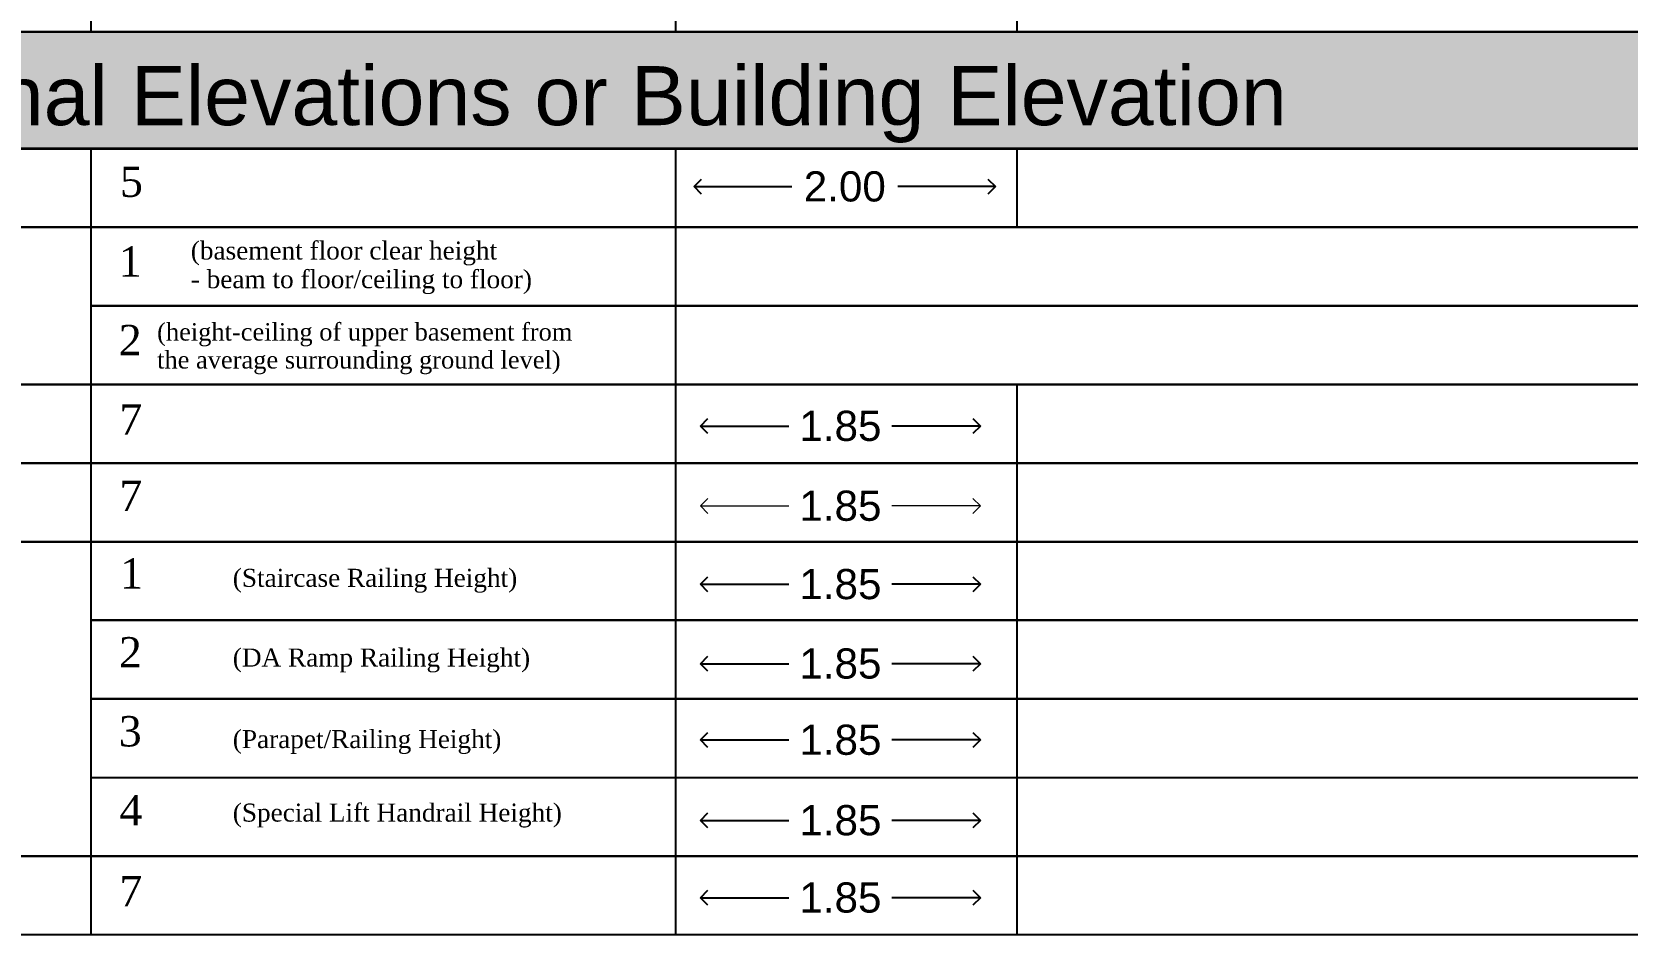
# Model space of a CAD drawing. Header units: metres. Extents: x -9481 to -9285, y 28740 to 57552.
# Drawn here: x -9462.12 to -9451.56, y 28745.55 to 28751.47 of the extents above; entities that cross this region are included whole.
import ezdxf

# ---------------------------------------------------------------- set-up
doc = ezdxf.new("R2010")
doc.units = ezdxf.units.M
doc.header["$PDMODE"] = 34
doc.header["$PDSIZE"] = -15
doc.linetypes.add('CONTINULUS', pattern=[0])
doc.layers.add('BLK_1_HT_OF_BLDG', color=5, linetype='Continuous', plot=False)
doc.layers.add('BLK_1_PARAPET_HT', color=7, linetype='Continuous', plot=False)
for name, color, linetype in [('BLK_1_MUMTY_HT', 7, 'Continuous'), ('BLK_1_PLANTATION_GREENSTRIP', 7, 'Continuous'), ('BLK_1_PLINTH_HEIGHT', 7, 'Continuous'), ('HATCH', 7, 'Continuous')]:
    doc.layers.add(name, color=color, linetype=linetype)
doc.layers.add('BLK_1_STAIR_HEADROOM', color=7, linetype='Continuous', lineweight=0)
doc.layers.add('PLAN', color=7, linetype='Continuous', lineweight=40)
doc.styles.add('Arial', font='arial.ttf', dxfattribs={"height": 0.2})
doc.styles.add('MtXpl_Georgia', font='georgiab.ttf')
doc.styles.get("Standard").update_dxf_attribs({"font": 'arial.ttf', "height": 0.25})
doc.styles.add('style2', font='arial.ttf', dxfattribs={"height": 0.3})
doc.dimstyles.new('INT DIM', dxfattribs={"dimtxt": 0.3, "dimasz": 0.1, "dimexe": 0.18, "dimexo": 0.0625, "dimgap": 0.09, "dimtad": 0, "dimzin": 0, "dimdsep": 46, "dimtxsty": 'style2', "dimblk": 'OPEN90', "dimcen": 0.09, "dimse1": 1, "dimse2": 1, "dimclrd": 250, "dimclrt": 256, "dimadec": 0, "dimazin": 0, "dimtfac": 1, "dimtofl": 0, "dimtmove": 0, "dimatfit": 3, "dimfxl": 0.18, "dimtolj": 1, "dimtzin": 0, "dimlwd": -1, "dimarcsym": 0})

# ---------------------------------------------------------------- blocks, each defined once
blk = doc.blocks.new('J4')
at = {"layer": 'HATCH', "linetype": 'CONTINULUS', "ltscale": 0.05, "true_color": 0xf7abae}
h = blk.add_hatch(color=241, dxfattribs=at)
h.dxf.hatch_style = 1
h.paths.add_polyline_path([(-9435.455, 28796.771), (-9435.455, 28795.998), (-9396.427, 28795.998), (-9396.427, 28796.771)])
blk.add_lwpolyline([(-9435.455, 28796.771), (-9396.427, 28796.771), (-9396.427, 28795.998), (-9435.455, 28795.998), (-9435.455, 28796.771)], close=True)
at = {"color": 18, "true_color": 0x000000, "insert": (-9424.534, 28796.544), "char_height": 0.39118, "attachment_point": 1}
blk.add_mtext_dynamic_manual_height_columns('Layers to be drawn on the Sectional Elevations or Building Elevation', width=18.54654, gutter_width=1.633, heights=[0], dxfattribs=at)
blk = doc.blocks.new('_Open90')
at = {"layer": 'PLAN', "color": 0, "lineweight": -2}
for p, q in [((0, 0), (-1, 0)), ((-0.5, 0.5), (0, 0)), ((0, 0), (-0.5, -0.5))]:
    blk.add_line(p, q, dxfattribs=at)
blk = doc.blocks.new('*D387')
at = {"layer": 'BLK_1_HT_OF_BLDG', "color": 250, "transparency": 16777216}
for p, q in [((-9457.638, 28750.446), (-9457.091, 28750.446)), ((-9455.842, 28750.446), (-9456.389, 28750.446))]:
    blk.add_line(p, q, dxfattribs=at)
at = {"layer": 'Defpoints', "color": 0, "transparency": 16777216}
for p in [(-9457.738, 28750.632), (-9455.742, 28750.632), (-9455.742, 28750.446)]:
    blk.add_point(p, dxfattribs=at)
at = {"layer": 'BLK_1_HT_OF_BLDG', "color": 250, "transparency": 16777216, "xscale": 0.1, "yscale": 0.1, "zscale": 0.1, "rotation": 180}
blk.add_blockref('_Open90', (-9457.738, 28750.446), dxfattribs=at)
at = {"layer": 'BLK_1_HT_OF_BLDG', "color": 250, "transparency": 16777216, "xscale": 0.1, "yscale": 0.1, "zscale": 0.1}
blk.add_blockref('_Open90', (-9455.742, 28750.446), dxfattribs=at)
at = {"layer": 'BLK_1_HT_OF_BLDG', "transparency": 16777216, "insert": (-9456.74, 28750.446), "char_height": 0.2, "attachment_point": 5, "style": 'Arial', "bg_fill": 3, "box_fill_scale": 1.1, "bg_fill_color": 256, "bg_fill_true_color": 13158600, "bg_fill_transparency": 0}
blk.add_mtext('\\A1;2.00', dxfattribs=at)
blk = doc.blocks.new('*D394')
at = {"layer": 'BLK_1_STAIR_HEADROOM', "color": 250, "transparency": 16777216}
for p, q in [((-9457.596, 28748.331), (-9457.11, 28748.331)), ((-9455.942, 28748.331), (-9456.428, 28748.331))]:
    blk.add_line(p, q, dxfattribs=at)
at = {"layer": 'Defpoints', "color": 0, "transparency": 16777216}
for p in [(-9457.696, 28748.535), (-9455.842, 28748.535), (-9455.842, 28748.331)]:
    blk.add_point(p, dxfattribs=at)
at = {"layer": 'BLK_1_STAIR_HEADROOM', "color": 250, "transparency": 16777216, "xscale": 0.1, "yscale": 0.1, "zscale": 0.1, "rotation": 180}
blk.add_blockref('_Open90', (-9457.696, 28748.331), dxfattribs=at)
at = {"layer": 'BLK_1_STAIR_HEADROOM', "color": 250, "transparency": 16777216, "xscale": 0.1, "yscale": 0.1, "zscale": 0.1}
blk.add_blockref('_Open90', (-9455.842, 28748.331), dxfattribs=at)
at = {"layer": 'BLK_1_STAIR_HEADROOM', "transparency": 16777216, "insert": (-9456.769, 28748.331), "char_height": 0.2, "attachment_point": 5, "style": 'Arial', "bg_fill": 3, "box_fill_scale": 1.1, "bg_fill_color": 256, "bg_fill_true_color": 13158600, "bg_fill_transparency": 0}
blk.add_mtext('\\A1;1.85', dxfattribs=at)
blk = doc.blocks.new('*D395')
at = {"layer": 'BLK_1_PARAPET_HT', "color": 250, "transparency": 16777216}
for p, q in [((-9457.596, 28747.812), (-9457.11, 28747.812)), ((-9455.942, 28747.812), (-9456.428, 28747.812))]:
    blk.add_line(p, q, dxfattribs=at)
at = {"layer": 'Defpoints', "color": 0, "transparency": 16777216}
for p in [(-9457.696, 28748.016), (-9455.842, 28748.016), (-9455.842, 28747.812)]:
    blk.add_point(p, dxfattribs=at)
at = {"layer": 'BLK_1_PARAPET_HT', "color": 250, "transparency": 16777216, "xscale": 0.1, "yscale": 0.1, "zscale": 0.1, "rotation": 180}
blk.add_blockref('_Open90', (-9457.696, 28747.812), dxfattribs=at)
at = {"layer": 'BLK_1_PARAPET_HT', "color": 250, "transparency": 16777216, "xscale": 0.1, "yscale": 0.1, "zscale": 0.1}
blk.add_blockref('_Open90', (-9455.842, 28747.812), dxfattribs=at)
at = {"layer": 'BLK_1_PARAPET_HT', "transparency": 16777216, "insert": (-9456.769, 28747.812), "char_height": 0.2, "attachment_point": 5, "style": 'Arial', "bg_fill": 3, "box_fill_scale": 1.1, "bg_fill_color": 256, "bg_fill_true_color": 13158600, "bg_fill_transparency": 0}
blk.add_mtext('\\A1;1.85', dxfattribs=at)
blk = doc.blocks.new('*D396')
at = {"layer": 'BLK_1_PARAPET_HT', "color": 250, "transparency": 16777216}
for p, q in [((-9457.596, 28747.286), (-9457.11, 28747.286)), ((-9455.942, 28747.286), (-9456.428, 28747.286))]:
    blk.add_line(p, q, dxfattribs=at)
at = {"layer": 'Defpoints', "color": 0, "transparency": 16777216}
for p in [(-9457.696, 28747.49), (-9455.842, 28747.49), (-9455.842, 28747.286)]:
    blk.add_point(p, dxfattribs=at)
at = {"layer": 'BLK_1_PARAPET_HT', "color": 250, "transparency": 16777216, "xscale": 0.1, "yscale": 0.1, "zscale": 0.1, "rotation": 180}
blk.add_blockref('_Open90', (-9457.696, 28747.286), dxfattribs=at)
at = {"layer": 'BLK_1_PARAPET_HT', "color": 250, "transparency": 16777216, "xscale": 0.1, "yscale": 0.1, "zscale": 0.1}
blk.add_blockref('_Open90', (-9455.842, 28747.286), dxfattribs=at)
at = {"layer": 'BLK_1_PARAPET_HT', "transparency": 16777216, "insert": (-9456.769, 28747.286), "char_height": 0.2, "attachment_point": 5, "style": 'Arial', "bg_fill": 3, "box_fill_scale": 1.1, "bg_fill_color": 256, "bg_fill_true_color": 13158600, "bg_fill_transparency": 0}
blk.add_mtext('\\A1;1.85', dxfattribs=at)
blk = doc.blocks.new('*D397')
at = {"layer": 'BLK_1_PARAPET_HT', "color": 250, "transparency": 16777216}
for p, q in [((-9457.596, 28746.781), (-9457.11, 28746.781)), ((-9455.942, 28746.781), (-9456.428, 28746.781))]:
    blk.add_line(p, q, dxfattribs=at)
at = {"layer": 'Defpoints', "color": 0, "transparency": 16777216}
for p in [(-9457.696, 28746.985), (-9455.842, 28746.985), (-9455.842, 28746.781)]:
    blk.add_point(p, dxfattribs=at)
at = {"layer": 'BLK_1_PARAPET_HT', "color": 250, "transparency": 16777216, "xscale": 0.1, "yscale": 0.1, "zscale": 0.1, "rotation": 180}
blk.add_blockref('_Open90', (-9457.696, 28746.781), dxfattribs=at)
at = {"layer": 'BLK_1_PARAPET_HT', "color": 250, "transparency": 16777216, "xscale": 0.1, "yscale": 0.1, "zscale": 0.1}
blk.add_blockref('_Open90', (-9455.842, 28746.781), dxfattribs=at)
at = {"layer": 'BLK_1_PARAPET_HT', "transparency": 16777216, "insert": (-9456.769, 28746.781), "char_height": 0.2, "attachment_point": 5, "style": 'Arial', "bg_fill": 3, "box_fill_scale": 1.1, "bg_fill_color": 256, "bg_fill_true_color": 13158600, "bg_fill_transparency": 0}
blk.add_mtext('\\A1;1.85', dxfattribs=at)
blk = doc.blocks.new('*D398')
at = {"layer": 'BLK_1_MUMTY_HT', "color": 250, "transparency": 16777216}
for p, q in [((-9457.596, 28745.736), (-9457.11, 28745.736)), ((-9455.942, 28745.736), (-9456.428, 28745.736))]:
    blk.add_line(p, q, dxfattribs=at)
at = {"layer": 'Defpoints', "color": 0, "transparency": 16777216}
for p in [(-9457.696, 28745.941), (-9455.842, 28745.941), (-9455.842, 28745.736)]:
    blk.add_point(p, dxfattribs=at)
at = {"layer": 'BLK_1_MUMTY_HT', "color": 250, "transparency": 16777216, "xscale": 0.1, "yscale": 0.1, "zscale": 0.1, "rotation": 180}
blk.add_blockref('_Open90', (-9457.696, 28745.736), dxfattribs=at)
at = {"layer": 'BLK_1_MUMTY_HT', "color": 250, "transparency": 16777216, "xscale": 0.1, "yscale": 0.1, "zscale": 0.1}
blk.add_blockref('_Open90', (-9455.842, 28745.736), dxfattribs=at)
at = {"layer": 'BLK_1_MUMTY_HT', "transparency": 16777216, "insert": (-9456.769, 28745.736), "char_height": 0.2, "attachment_point": 5, "style": 'Arial', "bg_fill": 3, "box_fill_scale": 1.1, "bg_fill_color": 256, "bg_fill_true_color": 13158600, "bg_fill_transparency": 0}
blk.add_mtext('\\A1;1.85', dxfattribs=at)
blk = doc.blocks.new('*D440')
at = {"layer": 'BLK_1_PLINTH_HEIGHT', "color": 250, "ltscale": 0.05, "transparency": 16777216}
for p, q in [((-9457.596, 28748.86), (-9457.11, 28748.86)), ((-9455.942, 28748.86), (-9456.428, 28748.86))]:
    blk.add_line(p, q, dxfattribs=at)
at = {"layer": 'Defpoints', "color": 0, "linetype": 'CONTINULUS', "ltscale": 0.05, "transparency": 16777216}
for p in [(-9457.696, 28749.064), (-9455.842, 28749.064), (-9455.842, 28748.86)]:
    blk.add_point(p, dxfattribs=at)
at = {"layer": 'BLK_1_PLINTH_HEIGHT', "color": 250, "linetype": 'CONTINULUS', "ltscale": 0.05, "transparency": 16777216, "xscale": 0.1, "yscale": 0.1, "zscale": 0.1, "rotation": 180}
blk.add_blockref('_Open90', (-9457.696, 28748.86), dxfattribs=at)
at = {"layer": 'BLK_1_PLINTH_HEIGHT', "color": 250, "linetype": 'CONTINULUS', "ltscale": 0.05, "transparency": 16777216, "xscale": 0.1, "yscale": 0.1, "zscale": 0.1}
blk.add_blockref('_Open90', (-9455.842, 28748.86), dxfattribs=at)
at = {"layer": 'BLK_1_PLINTH_HEIGHT', "linetype": 'CONTINULUS', "ltscale": 0.05, "transparency": 16777216, "insert": (-9456.769, 28748.86), "char_height": 0.2, "attachment_point": 5, "style": 'Arial', "bg_fill": 3, "box_fill_scale": 1.1, "bg_fill_color": 256, "bg_fill_true_color": 13158600, "bg_fill_transparency": 0}
blk.add_mtext('\\A1;1.85', dxfattribs=at)
blk = doc.blocks.new('*D456')
at = {"layer": 'BLK_1_PARAPET_HT', "color": 250, "transparency": 16777216}
for p, q in [((-9457.596, 28746.248), (-9457.11, 28746.248)), ((-9455.942, 28746.248), (-9456.428, 28746.248))]:
    blk.add_line(p, q, dxfattribs=at)
at = {"layer": 'Defpoints', "color": 0, "transparency": 16777216}
for p in [(-9457.696, 28746.453), (-9455.842, 28746.453), (-9455.842, 28746.248)]:
    blk.add_point(p, dxfattribs=at)
at = {"layer": 'BLK_1_PARAPET_HT', "color": 250, "transparency": 16777216, "xscale": 0.1, "yscale": 0.1, "zscale": 0.1, "rotation": 180}
blk.add_blockref('_Open90', (-9457.696, 28746.248), dxfattribs=at)
at = {"layer": 'BLK_1_PARAPET_HT', "color": 250, "transparency": 16777216, "xscale": 0.1, "yscale": 0.1, "zscale": 0.1}
blk.add_blockref('_Open90', (-9455.842, 28746.248), dxfattribs=at)
at = {"layer": 'BLK_1_PARAPET_HT', "transparency": 16777216, "insert": (-9456.769, 28746.248), "char_height": 0.2, "attachment_point": 5, "style": 'Arial', "bg_fill": 3, "box_fill_scale": 1.1, "bg_fill_color": 256, "bg_fill_true_color": 13158600, "bg_fill_transparency": 0}
blk.add_mtext('\\A1;1.85', dxfattribs=at)

msp = doc.modelspace()

# ---------------------------------------------------------------- linework, layer by layer
for p, q in [((-9461.732, 28751.991), (-9461.732, 28751.469)), ((-9457.862, 28751.991), (-9457.862, 28751.471)), ((-9455.602, 28751.991), (-9455.602, 28751.471)), ((-9461.732, 28750.697), (-9461.732, 28750.175)), ((-9457.862, 28750.697), (-9457.862, 28750.177)), ((-9455.602, 28750.697), (-9455.602, 28750.177)), ((-9461.732, 28750.177), (-9461.732, 28749.655)), ((-9457.862, 28750.177), (-9457.862, 28749.656)), ((-9461.732, 28749.656), (-9461.732, 28749.134)), ((-9457.862, 28749.656), (-9457.862, 28749.136)), ((-9461.732, 28749.136), (-9461.732, 28748.613)), ((-9457.862, 28749.136), (-9457.862, 28748.615)), ((-9455.602, 28749.136), (-9455.602, 28748.615)), ((-9461.732, 28748.615), (-9461.732, 28748.093)), ((-9457.862, 28748.615), (-9457.862, 28748.094)), ((-9455.602, 28748.615), (-9455.602, 28748.094)), ((-9461.732, 28748.094), (-9461.732, 28747.572)), ((-9457.862, 28748.094), (-9457.862, 28747.574)), ((-9455.602, 28748.094), (-9455.602, 28747.574)), ((-9461.732, 28747.574), (-9461.732, 28747.051)), ((-9457.862, 28747.574), (-9457.862, 28747.053)), ((-9455.602, 28747.574), (-9455.602, 28747.053)), ((-9461.732, 28747.053), (-9461.732, 28746.531)), ((-9457.862, 28747.053), (-9457.862, 28746.532)), ((-9455.602, 28747.053), (-9455.602, 28746.532)), ((-9461.732, 28746.532), (-9461.732, 28746.01)), ((-9457.862, 28746.532), (-9457.862, 28746.012)), ((-9455.602, 28746.532), (-9455.602, 28746.012)), ((-9461.732, 28746.012), (-9461.732, 28745.489)), ((-9457.862, 28746.012), (-9457.862, 28745.491)), ((-9455.602, 28746.012), (-9455.602, 28745.491))]:
    msp.add_line(p, q)
for points in [[(-9461.732, 28751.991), (-9442.23, 28751.991), (-9442.23, 28751.471), (-9481.258, 28751.471), (-9481.258, 28751.991)], [(-9481.258, 28749.656), (-9481.258, 28750.177), (-9442.23, 28750.177), (-9442.23, 28749.656), (-9461.732, 28749.656)], [(-9461.732, 28749.656), (-9442.23, 28749.656), (-9442.23, 28749.136), (-9481.258, 28749.136), (-9481.258, 28749.656), (-9481.258, 28749.656)], [(-9481.258, 28747.574), (-9481.258, 28748.094), (-9442.23, 28748.094), (-9442.23, 28747.574), (-9461.732, 28747.574)], [(-9461.732, 28747.574), (-9442.23, 28747.574), (-9442.23, 28747.053), (-9461.732, 28747.053)], [(-9461.732, 28747.053), (-9442.23, 28747.053), (-9442.23, 28746.532)], [(-9461.732, 28747.053), (-9442.23, 28747.053), (-9442.23, 28746.532)], [(-9442.23, 28746.532), (-9442.23, 28746.012), (-9481.258, 28746.012), (-9481.258, 28746.532), (-9481.258, 28746.532)]]:
    msp.add_lwpolyline(points)
for points in [[(-9481.258, 28750.697), (-9442.23, 28750.697), (-9442.23, 28750.177), (-9481.258, 28750.177), (-9481.258, 28750.697)], [(-9481.258, 28749.136), (-9442.23, 28749.136), (-9442.23, 28748.615), (-9481.258, 28748.615), (-9481.258, 28749.136)], [(-9481.258, 28748.615), (-9442.23, 28748.615), (-9442.23, 28748.094), (-9481.258, 28748.094), (-9481.258, 28748.615)], [(-9481.258, 28746.012), (-9442.23, 28746.012), (-9442.23, 28745.491), (-9481.258, 28745.491), (-9481.258, 28746.012)]]:
    msp.add_lwpolyline(points, close=True)

# ---------------------------------------------------------------- block references
at = {"layer": 'BLK_1_PLANTATION_GREENSTRIP', "linetype": 'CONTINULUS'}
msp.add_blockref('J4', (-45.803, -45.3), dxfattribs=at)

# ---------------------------------------------------------------- texts
at = {"linetype": 'CONTINULUS', "style": 'MtXpl_Georgia'}
for s, height, p in [('5', 0.201, (-9461.539, 28750.378)), ('1', 0.201, (-9461.547, 28749.85)), ('(basement floor clear height', 0.11941, (-9461.07, 28749.963)), ('- beam to floor/ceiling to floor)', 0.11941, (-9461.07, 28749.773)), ('2', 0.201, (-9461.547, 28749.329)), ('(height-ceiling of upper basement from ', 0.11582, (-9461.293, 28749.426)), ('the average surrounding ground level)', 0.11582, (-9461.293, 28749.241)), ('7', 0.201, (-9461.543, 28748.803)), ('7', 0.201, (-9461.543, 28748.298)), ('1', 0.201, (-9461.538, 28747.784)), ('(Staircase Railing Height)', 0.11941, (-9460.792, 28747.795)), ('2', 0.201, (-9461.546, 28747.261)), ('(DA Ramp Railing Height)', 0.11941, (-9460.792, 28747.267)), ('3', 0.201, (-9461.547, 28746.738)), ('(Parapet/Railing Height)', 0.11941, (-9460.792, 28746.727)), ('4', 0.201, (-9461.543, 28746.215)), ('(Special Lift Handrail Height)', 0.11941, (-9460.792, 28746.24)), ('7', 0.201, (-9461.543, 28745.679))]:
    msp.add_text(s, height=height, dxfattribs=at).set_placement(p)

# ---------------------------------------------------------------- next in the draw order: dimensions: what is measured, and where the dimension line sits
at = {"layer": 'BLK_1_HT_OF_BLDG', "color": 5}
dim = msp.add_linear_dim(base=(-9455.742, 28750.446), p1=(-9457.738, 28750.632), p2=(-9455.742, 28750.632), dimstyle='INT DIM', override={"dimtxt": 0.2, "dimtxsty": 'Arial', "dimfxl": 0.125, "dimtfill": 1, "dimtfillclr": 7, "dimarcsym": 1}, dxfattribs=at)
dim.commit()
dim.dimension.update_dxf_attribs({"geometry": '*D387', "text_midpoint": (-9456.74, 28750.446)})
at = {"layer": 'BLK_1_MUMTY_HT', "color": 7}
dim = msp.add_linear_dim(base=(-9455.842, 28745.736), p1=(-9457.696, 28745.941), p2=(-9455.842, 28745.941), dimstyle='INT DIM', override={"dimtxt": 0.2, "dimtxsty": 'Arial', "dimfxl": 0.125, "dimtfill": 1, "dimtfillclr": 7, "dimarcsym": 1}, dxfattribs=at)
dim.commit()
dim.dimension.update_dxf_attribs({"geometry": '*D398', "text_midpoint": (-9456.769, 28745.736)})
at = {"layer": 'BLK_1_PARAPET_HT', "color": 1}
dim = msp.add_linear_dim(base=(-9455.842, 28747.812), p1=(-9457.696, 28748.016), p2=(-9455.842, 28748.016), dimstyle='INT DIM', override={"dimtxt": 0.2, "dimtxsty": 'Arial', "dimfxl": 0.125, "dimtfill": 1, "dimtfillclr": 7, "dimarcsym": 1}, dxfattribs=at)
dim.commit()
dim.dimension.update_dxf_attribs({"geometry": '*D395', "text_midpoint": (-9456.769, 28747.812)})
at = {"layer": 'BLK_1_PARAPET_HT', "color": 2}
dim = msp.add_linear_dim(base=(-9455.842, 28747.286), p1=(-9457.696, 28747.49), p2=(-9455.842, 28747.49), dimstyle='INT DIM', override={"dimtxt": 0.2, "dimtxsty": 'Arial', "dimfxl": 0.125, "dimtfill": 1, "dimtfillclr": 7, "dimarcsym": 1}, dxfattribs=at)
dim.commit()
dim.dimension.update_dxf_attribs({"geometry": '*D396', "text_midpoint": (-9456.769, 28747.286)})
at = {"layer": 'BLK_1_PARAPET_HT', "color": 3}
dim = msp.add_linear_dim(base=(-9455.842, 28746.781), p1=(-9457.696, 28746.985), p2=(-9455.842, 28746.985), dimstyle='INT DIM', override={"dimtxt": 0.2, "dimtxsty": 'Arial', "dimfxl": 0.125, "dimtfill": 1, "dimtfillclr": 7, "dimarcsym": 1}, dxfattribs=at)
dim.commit()
dim.dimension.update_dxf_attribs({"geometry": '*D397', "text_midpoint": (-9456.769, 28746.781)})
at = {"layer": 'BLK_1_PARAPET_HT', "color": 4}
dim = msp.add_linear_dim(base=(-9455.842, 28746.248), p1=(-9457.696, 28746.453), p2=(-9455.842, 28746.453), dimstyle='INT DIM', override={"dimtxt": 0.2, "dimtxsty": 'Arial', "dimfxl": 0.125, "dimtfill": 1, "dimtfillclr": 7, "dimarcsym": 1}, dxfattribs=at)
dim.commit()
dim.dimension.update_dxf_attribs({"geometry": '*D456', "text_midpoint": (-9456.769, 28746.248)})
at = {"layer": 'BLK_1_PLINTH_HEIGHT', "color": 7, "linetype": 'CONTINULUS', "ltscale": 0.05}
dim = msp.add_linear_dim(base=(-9455.842, 28748.86), p1=(-9457.696, 28749.064), p2=(-9455.842, 28749.064), dimstyle='INT DIM', override={"dimtxt": 0.2, "dimtxsty": 'Arial', "dimfxl": 0.125, "dimtfill": 1, "dimtfillclr": 7, "dimarcsym": 1}, dxfattribs=at)
dim.commit()
dim.dimension.update_dxf_attribs({"geometry": '*D440', "text_midpoint": (-9456.769, 28748.86)})
at = {"layer": 'BLK_1_STAIR_HEADROOM', "color": 7}
dim = msp.add_linear_dim(base=(-9455.842, 28748.331), p1=(-9457.696, 28748.535), p2=(-9455.842, 28748.535), dimstyle='INT DIM', override={"dimtxt": 0.2, "dimtxsty": 'Arial', "dimfxl": 0.125, "dimtfill": 1, "dimtfillclr": 7, "dimarcsym": 1}, dxfattribs=at)
dim.commit()
dim.dimension.update_dxf_attribs({"geometry": '*D394', "text_midpoint": (-9456.769, 28748.331)})

# ---------------------------------------------------------------- next in the draw order: linework, layer by layer
msp.add_lwpolyline([(-9461.732, 28746.532), (-9442.23, 28746.532), (-9442.23, 28746.012)])

doc.saveas('drawing.dxf')
